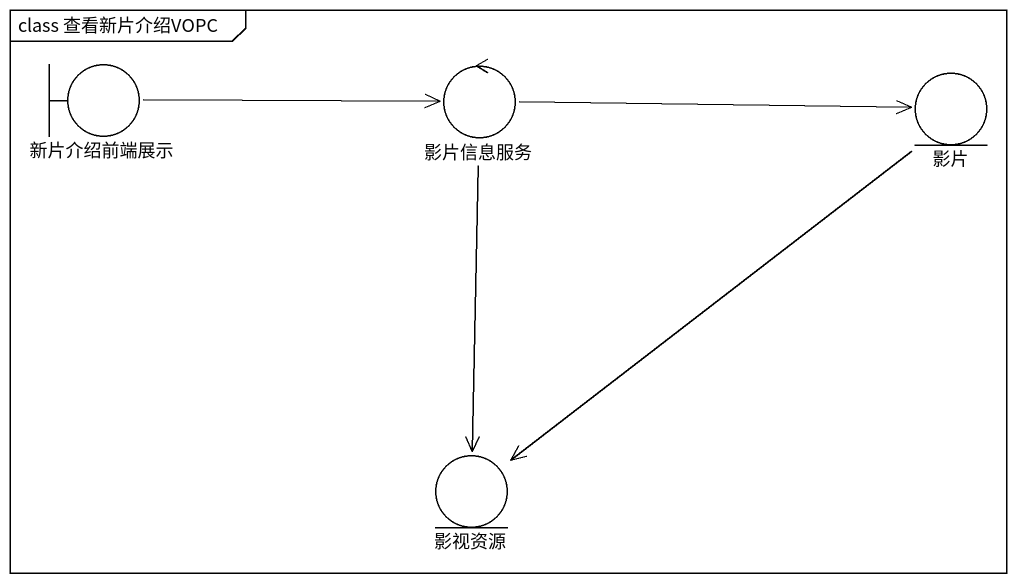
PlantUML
@startuml
mainframe class 查看新片介绍VOPC
boundary 新片介绍前端展示
control 影片信息服务
entity 影片
entity 影视资源
新片介绍前端展示 -right-> 影片信息服务
影片信息服务 -right-> 影片
影片信息服务 --> 影视资源
影片 --> 影视资源
@enduml
